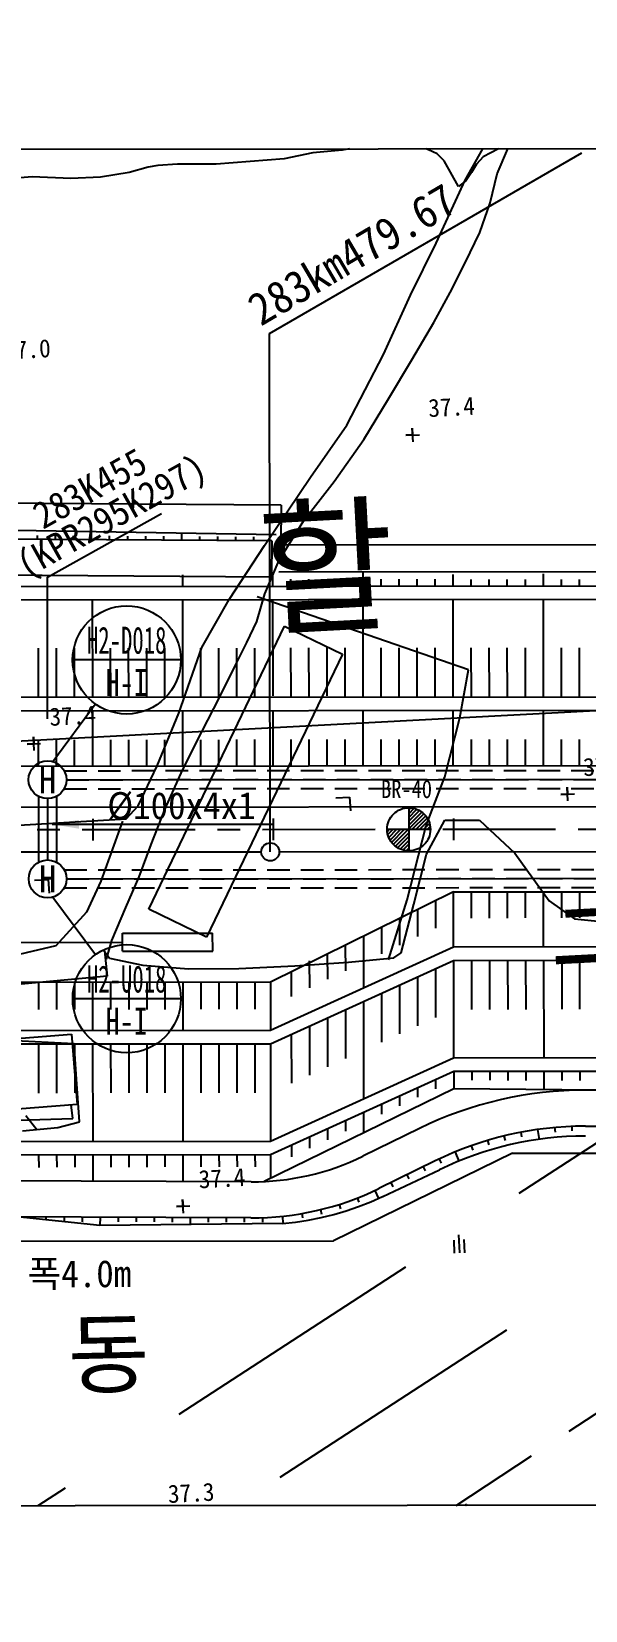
# Model space of a CAD drawing. Header units: millimetres. Extents: x 14054 to 14850, y 1103 to 1807.
# Drawn here: x 14389.5 to 14450.9, y 1396.4 to 1571.6 of the extents above; entities that cross this region are included whole.
import ezdxf
from ezdxf.enums import TextEntityAlignment as Align
from ezdxf.xclip import XClip

# ---------------------------------------------------------------- set-up
doc = ezdxf.new("R2010")
doc.units = ezdxf.units.MM
doc.header["$LTSCALE"] = 10
doc.header["$MEASUREMENT"] = 0
doc.header["$XCLIPFRAME"] = 2
for name, pattern in [('CENTER', [2, 1.25, -0.25, 0.25, -0.25]), ('DASHEDX2', [1.5, 1, -0.5]), ('HIDDEN', [0.375, 0.25, -0.125])]:
    doc.linetypes.add(name, pattern=pattern)
for name, color, linetype in [('TN-CABL', 4, 'Continuous'), ('TN-MANH', 4, 'Continuous'), ('TZ-BASE', 253, 'Continuous'), ('TZ-CABL', 4, 'Continuous')]:
    doc.layers.add(name, color=color, linetype=linetype)
doc.layers.add('TX-PAPR', color=2, linetype='Continuous', plot=False)
doc.styles.add('GR', font='GulimChe.ttf')
doc.styles.get("Standard").update_dxf_attribs({"font": 'GulimChe.ttf'})
doc.linetypes.add('ZIGZAG', pattern='A,0.0001,-0.2,[131,ltypeshp.shx,S=0.2,R=0,X=-0.2,Y=0],-0.4,[131,ltypeshp.shx,S=0.2,R=180,X=0.2,Y=0],-0.2', length=0.8001)
doc.dimstyles.get("Standard").update_dxf_attribs({"dimtxt": 0.18, "dimasz": 0.18, "dimexe": 0.18, "dimexo": 0.0625, "dimgap": 0.09, "dimtad": 0, "dimtih": 1, "dimtoh": 1, "dimdec": 4, "dimzin": 0, "dimdsep": 46, "dimtxsty": 'Standard', "dimcen": 0.09, "dimadec": 0, "dimazin": 0, "dimtfac": 1, "dimtdec": 4, "dimtofl": 0, "dimtmove": 0, "dimatfit": 3, "dimfxl": 0, "dimtolj": 1, "dimtzin": 0, "dimarcsym": 0})

# ---------------------------------------------------------------- blocks, each defined once
blk = doc.blocks.new('JD-FJFJJ5GH')
at = {"layer": 'TZ-BASE', "linetype": 'DASHEDX2'}
for p, q in [((87.53, -214.53), (619.88, 135.31)), ((106.47, -214.53), (638.81, 135.31)), ((301.41, -74.62), (295.56, -78.46)), ((301.41, -74.62), (306.35, -82.14))]:
    blk.add_line(p, q, dxfattribs=at)
at = {"layer": 'TZ-BASE'}
for p, q in [((301.25, 72.28, 37.85), (304.22, 77.45, 37.85)), ((304.82, 72.95, 38.67), (306.56, 77.11, 38.67)), ((287.62, 75.58, 37), (284.36, 75.28, 37)), ((290.8, 76.19, 37), (287.62, 75.58, 37)), ((297.2, 75.64, 37), (296.17, 75.99, 37)), ((298.16, 75.17, 37), (297.2, 75.64, 37)), ((305.18, 75.87, 37), (303.25, 74.85, 37)), ((266.1, 73.71, 37), (263.99, 73.1, 37)), ((267.16, 73.89, 37), (266.1, 73.71, 37)), ((269.36, 74.05, 37), (267.16, 73.89, 37)), ((273.65, 74.03, 37), (269.36, 74.05, 37)), ((281.18, 74.63, 37), (273.65, 74.03, 37)), ((284.36, 75.28, 37), (281.18, 74.63, 37)), ((298.93, 74.4, 37), (298.16, 75.17, 37)), ((300.52, 71.55, 37), (298.93, 74.4, 37)), ((302.52, 74.04, 37), (301.98, 73.11, 37)), ((303.25, 74.85, 37), (302.52, 74.04, 37)), ((253.24, 72.64, 37), (251.07, 72.45, 37)), ((257.54, 72.44, 37), (253.24, 72.64, 37)), ((260.81, 72.59, 37), (257.54, 72.44, 37)), ((263.99, 73.1, 37), (260.81, 72.59, 37)), ((298.03, 65.26, 37.85), (301.25, 72.28, 37.85)), ((301.37, 72.21, 37), (300.52, 71.55, 37)), ((301.98, 73.11, 37), (301.37, 72.21, 37)), ((304.04, 69.75, 38.67), (304.82, 72.95, 38.67)), ((302.88, 66.46, 38.67), (304.04, 69.75, 38.67)), ((295.21, 59.52, 37.85), (298.03, 65.26, 37.85)), ((301.25, 63.09, 38.67), (302.88, 66.46, 38.67)), ((299.59, 59.79, 38.67), (301.25, 63.09, 38.67)), ((297.78, 56.49, 38.67), (299.59, 59.79, 38.67)), ((292.21, 52.92, 37.85), (295.21, 59.52, 37.85)), ((295.36, 52.35, 38.67), (297.78, 56.49, 38.67)), ((288.15, 45.09, 37.85), (292.21, 52.92, 37.85)), ((292.77, 48.02, 38.67), (295.36, 52.35, 38.67)), ((290.01, 43.51, 38.67), (292.77, 48.02, 38.67)), ((284.12, 39.31, 37.85), (288.15, 45.09, 37.85)), ((294.69, 43.96, 37.37), (296.19, 44.03, 37.37)), ((295.44, 44, 37.37), (294.69, 43.96, 37.37)), ((295.48, 43.25, 37.37), (295.4, 44.74, 37.37)), ((295.4, 44.74, 37.37), (295.44, 44, 37.37)), ((286.72, 38.85, 38.67), (290.01, 43.51, 38.67)), ((279, 31.73, 37.85), (284.12, 39.31, 37.85)), ((283.38, 34.5, 38.67), (286.72, 38.85, 38.67)), ((699.42, 33.79), (0, -3.35)), ((279.83, 32.24), (52.17, 33.78)), ((280.29, 32.93), (239.83, 33.61)), ((280.65, 30.1, 38.67), (283.38, 34.5, 38.67)), ((253.83, 32.41), (253.83, 32.86)), ((255.83, 32.4), (255.83, 32.85)), ((257.83, 32.38), (257.83, 32.83)), ((259.83, 32.37), (259.83, 33.27)), ((261.83, 32.36), (261.83, 32.81)), ((263.83, 32.34), (263.83, 32.79)), ((265.83, 32.33), (265.83, 32.78)), ((267.83, 32.32), (267.83, 32.77)), ((269.83, 32.3), (269.83, 33.1)), ((271.83, 32.29), (271.83, 32.74)), ((273.83, 32.28), (273.83, 32.73)), ((275.1, 25.74, 37.85), (279, 31.73, 37.85)), ((275.83, 32.26), (275.83, 32.71)), ((277.83, 32.25), (277.83, 32.7)), ((279.83, 32.24), (279.8, 28.24)), ((279.05, 26.37, 38.67), (280.65, 30.1, 38.67)), ((279.8, 28.24), (233.99, 28.55)), ((269.94, 27.23), (269.94, 28.5)), ((279.94, 27.24), (279.94, 28.51)), ((280.6, 28.81), (333.26, 28.85)), ((289.94, 27.24), (289.94, 28.81)), ((299.94, 27.25), (299.94, 28.52)), ((309.94, 27.26), (309.94, 28.58)), ((232.36, 27.19), (412.8, 27.36)), ((278.16, 23.31, 38.67), (279.05, 26.37, 38.67)), ((281.94, 27.24), (281.94, 28.01)), ((283.94, 27.24), (283.94, 28.01)), ((285.94, 27.37), (285.94, 28)), ((287.94, 27.24), (287.94, 28)), ((291.94, 27.25), (291.94, 28)), ((293.94, 27.25), (293.94, 27.99)), ((295.94, 27.25), (295.94, 27.99)), ((297.94, 27.25), (297.94, 27.99)), ((301.94, 27.26), (301.94, 27.98)), ((303.94, 27.26), (303.94, 27.98)), ((305.94, 27.26), (305.94, 27.98)), ((307.94, 27.26), (307.94, 27.97)), ((311.94, 27.26), (311.94, 27.97)), ((313.94, 27.27), (313.94, 27.97)), ((231.49, 25.69), (412.8, 25.86)), ((259.95, 14.92), (259.94, 25.72)), ((269.95, 14.93), (269.94, 25.73)), ((272.07, 20.42, 37.85), (275.1, 25.74, 37.85)), ((301.62, 17.95, 38), (278.19, 26.03, 38)), ((279.95, 15.07), (279.94, 25.74)), ((289.95, 14.94), (289.94, 25.74)), ((299.95, 14.95), (299.94, 25.75)), ((309.95, 14.96), (309.94, 25.76)), ((266.16, -8.61, 40.7), (281.24, 22.79, 40.7)), ((277.04, 20.98, 38.67), (278.16, 23.31, 38.67)), ((281.24, 22.79, 40.7), (287.66, 19.7, 40.7)), ((253.95, 14.91), (253.94, 20.36)), ((255.95, 14.91), (255.94, 20.36)), ((257.95, 14.92), (257.94, 20.36)), ((261.95, 14.92), (261.94, 20.37)), ((263.95, 14.92), (263.94, 20.37)), ((265.95, 14.92), (265.94, 20.37)), ((267.95, 14.92), (267.94, 20.37)), ((269.51, 13.16, 37.85), (272.07, 20.42, 37.85)), ((271.95, 14.93), (271.94, 20.37)), ((287.66, 19.7, 40.7), (272.59, -11.7, 40.7)), ((273.95, 14.93), (273.94, 20.37)), ((275.78, 18.46, 38.67), (277.04, 20.98, 38.67)), ((275.95, 14.93), (275.94, 20.37)), ((277.95, 14.93), (277.94, 20.37)), ((281.95, 14.94), (281.94, 20.38)), ((283.95, 14.94), (283.94, 20.38)), ((285.95, 15.07), (285.94, 20.38)), ((287.95, 14.94), (287.94, 20.38)), ((291.95, 14.95), (291.94, 20.38)), ((293.95, 14.95), (293.94, 20.38)), ((295.95, 14.95), (295.94, 20.38)), ((297.95, 14.95), (297.94, 20.38)), ((301.95, 14.96), (301.94, 20.39)), ((303.95, 14.96), (303.94, 20.39)), ((305.95, 14.96), (305.94, 20.39)), ((307.95, 14.96), (307.94, 20.39)), ((311.95, 14.96), (311.94, 20.39)), ((313.95, 14.97), (313.94, 20.39)), ((274, 14.87, 38.67), (275.78, 18.46, 38.67)), ((300.67, 12.63, 38), (301.62, 17.95, 38)), ((199.94, 14.86), (387.45, 15.03)), ((272.08, 11.16, 38.67), (274, 14.87, 38.67)), ((199.94, 13.36), (385.14, 13.53)), ((259.95, 7.29), (259.95, 13.42)), ((267.09, 7.31, 37.85), (269.51, 13.16, 37.85)), ((269.95, 7.3), (269.95, 13.43)), ((279.95, 7.31), (279.95, 13.44)), ((289.95, 7.31), (289.95, 13.44)), ((299.02, 6.08, 38), (300.67, 12.63, 38)), ((299.95, 7.32), (299.95, 13.45)), ((309.95, 7.33), (309.95, 13.46)), ((269.91, 6.83, 38.67), (272.08, 11.16, 38.67)), ((252.67, 9.71, 37.37), (254.16, 9.79, 37.37)), ((253.41, 9.75, 37.37), (252.67, 9.71, 37.37)), ((253.45, 9, 37.37), (253.37, 10.5, 37.37)), ((253.37, 10.5, 37.37), (253.41, 9.75, 37.37)), ((253.95, 7.28), (253.95, 10.19)), ((255.95, 7.28), (255.95, 10.19)), ((257.95, 7.29), (257.95, 10.19)), ((261.95, 7.29), (261.95, 10.19)), ((263.95, 7.29), (263.95, 10.2)), ((265.95, 7.29), (265.95, 10.2)), ((267.95, 7.29), (267.95, 10.2)), ((271.95, 7.3), (271.95, 10.2)), ((273.95, 7.3), (273.95, 10.2)), ((275.95, 7.3), (275.95, 10.21)), ((277.95, 7.3), (277.95, 10.21)), ((281.95, 7.31), (281.95, 10.21)), ((283.95, 7.31), (283.95, 10.21)), ((285.95, 7.31), (285.95, 10.22)), ((287.95, 7.31), (287.95, 10.22)), ((291.95, 7.32), (291.95, 10.22)), ((293.95, 7.32), (293.95, 10.22)), ((295.95, 7.32), (295.95, 10.22)), ((297.95, 7.32), (297.95, 10.23)), ((301.95, 7.33), (301.95, 10.23)), ((303.95, 7.33), (303.95, 10.23)), ((305.95, 7.33), (305.95, 10.23)), ((307.95, 7.33), (307.95, 10.24)), ((311.95, 7.33), (311.95, 10.24)), ((313.95, 7.34), (313.95, 10.24)), ((199.95, 7.23), (412.82, 7.43)), ((265.01, 2.88, 37.85), (267.09, 7.31, 37.85)), ((268, 2.52, 38.67), (269.91, 6.83, 38.67)), ((296.93, 0.68, 38), (299.02, 6.08, 38)), ((286.91, 3.74, 37.96), (288.45, 3.82, 37.96)), ((288.45, 3.82, 37.96), (288.53, 2.3, 37.96)), ((311.88, 4.13, 37.43), (313.38, 4.21, 37.43)), ((312.63, 4.17, 37.43), (311.88, 4.13, 37.43)), ((312.67, 3.42, 37.43), (312.59, 4.92, 37.43)), ((312.59, 4.92, 37.43), (312.63, 4.17, 37.43)), ((0, 2.5), (339.56, 2.8)), ((263.65, 1.43, 37.85), (265.01, 2.88, 37.85)), ((266.45, -1.42, 38.67), (268, 2.52, 38.67)), ((295.01, 2.66), (295.01, -2.14)), ((295.01, 2.42), (295.24, 2.65)), ((295.01, 1.99), (295.6, 2.59)), ((295.01, 1.57), (295.92, 2.48)), ((295.01, 1.15), (296.2, 2.34)), ((295.01, 0.72), (296.46, 2.17)), ((295.01, 0.3), (296.68, 1.98)), ((295.39, 0.26), (296.89, 1.75)), ((248.31, 0.53, 37.85), (263.65, 1.43, 37.85)), ((260, -0.97), (260, 1.43)), ((263.27, 1.18, 37.62), (260.84, -5.49, 37.62)), ((280, -0.95), (280, 1.45)), ((292.61, 0.26), (297.41, 0.26)), ((292.62, 0.03), (292.85, 0.26)), ((292.68, -0.33), (293.27, 0.26)), ((292.79, -0.65), (293.7, 0.26)), ((292.93, -0.94), (294.12, 0.26)), ((293.1, -1.19), (294.55, 0.26)), ((293.29, -1.42), (294.97, 0.26)), ((294.83, -7.58, 38), (296.93, 0.68, 38)), ((295.82, 0.26), (297.06, 1.5)), ((296.24, 0.26), (297.21, 1.22)), ((296.67, 0.26), (297.32, 0.91)), ((296.98, -2.5, 38.25), (299, 1.29, 38.25)), ((297.09, 0.26), (297.39, 0.56)), ((299, 1.29, 38.25), (302.86, 1.27, 38.25)), ((300, -0.94), (300, 1.46)), ((302.86, 1.27, 38.25), (306.76, -2.39, 38.25)), ((265.1, -5.01, 38.67), (266.45, -1.42, 38.67)), ((293.52, -1.62), (295.01, -0.13)), ((293.77, -1.8), (295.01, -0.55)), ((294.05, -1.94), (295.01, -0.98)), ((294.36, -2.05), (295.01, -1.4)), ((278.64, -2.26), (246.86, -2.28)), ((280.64, -2.25), (399.95, -2.15)), ((294.71, -2.12), (295.01, -1.82)), ((295.58, -8.06, 38.25), (296.98, -2.5, 38.25)), ((306.76, -2.39, 38.25), (310.6, -7.66, 38.25)), ((263.62, -8.4, 38.67), (265.1, -5.01, 38.67)), ((253.49, -5.39, 37.69), (255.03, -5.31, 37.69)), ((255.03, -5.31, 37.69), (255.11, -6.82, 37.69)), ((260.84, -5.49, 37.62), (259.26, -8.92, 37.62)), ((299.97, -6.68), (279.66, -16.69)), ((299.97, -6.68), (412.84, -6.57)), ((299.97, -12.81), (299.97, -6.68)), ((301.97, -9.58), (301.97, -6.67)), ((303.97, -9.58), (303.97, -6.67)), ((305.97, -9.58), (305.97, -6.67)), ((307.97, -9.57), (307.97, -6.67)), ((309.97, -12.8), (309.97, -6.67)), ((311.97, -9.57), (311.97, -6.67)), ((313.97, -9.57), (313.97, -6.66)), ((262.09, -12.08, 38.67), (263.62, -8.4, 38.67)), ((272.59, -11.7, 40.7), (266.16, -8.61, 40.7)), ((292.76, -14.23, 38), (294.83, -7.58, 38)), ((294.17, -13.45, 38.25), (295.58, -8.06, 38.25)), ((295.97, -8.65), (295.97, -11.64)), ((297.97, -7.66), (297.97, -10.69)), ((310.6, -7.66, 38.25), (313.38, -9.68, 38.25)), ((259.26, -8.92, 37.62), (255.88, -12.66, 37.62)), ((293.97, -9.63), (293.97, -12.59)), ((313.38, -9.68, 38.25), (319.39, -10.26, 38.25)), ((261.48, -14.16, 38.67), (262.09, -12.08, 38.67)), ((263.25, -11.27), (273.25, -11.26)), ((263.26, -13.27), (263.25, -11.27)), ((273.26, -13.26), (273.25, -11.26)), ((289.97, -11.61), (289.98, -17.36)), ((291.97, -10.62), (291.97, -13.54)), ((189.26, -12.33), (263.26, -12.27)), ((255.88, -12.66, 37.62), (249.23, -14.23, 37.62)), ((261.17, -13.19, 38.25), (261.8, -14.03, 38.25)), ((261.27, -13.21, 38.25), (261.54, -16.02, 38.25)), ((263.26, -13.27), (273.26, -13.26)), ((299.97, -12.81), (279.66, -22.06)), ((285.97, -13.58), (285.98, -16.38)), ((287.97, -12.59), (287.98, -15.43)), ((288.31, -14.47, 38.25), (293.35, -14.01, 38.25)), ((293.35, -14.01, 38.25), (294.17, -13.45, 38.25)), ((330.51, -12.78), (299.97, -12.81)), ((261.8, -14.03, 38.25), (265.53, -14.81, 38.25)), ((265.53, -14.81, 38.25), (270.56, -15.21, 38.25)), ((270.56, -15.21, 38.25), (276.17, -15.17, 38.25)), ((276.17, -15.17, 38.25), (282.37, -14.88, 38.25)), ((299.97, -14.31), (279.66, -23.56)), ((281.98, -15.55), (281.98, -18.28)), ((282.37, -14.88, 38.25), (288.31, -14.47, 38.25)), ((283.97, -14.32), (283.98, -17.33)), ((297.98, -15.22), (297.98, -20.62)), ((330.51, -14.28), (299.97, -14.31)), ((299.97, -14.31), (299.98, -25.11)), ((301.97, -14.3), (301.98, -19.71)), ((303.97, -14.3), (303.98, -19.71)), ((305.97, -14.3), (305.98, -19.71)), ((307.97, -14.3), (307.98, -19.71)), ((309.97, -14.3), (309.98, -25.1)), ((311.97, -14.3), (311.98, -19.7)), ((313.98, -19.7), (313.97, -14.42)), ((279.66, -16.69), (80.55, -16.87)), ((261.54, -16.02, 38.25), (248.01, -17.29, 38.25)), ((253.98, -19.72), (253.98, -16.72)), ((255.98, -19.72), (255.98, -16.72)), ((257.98, -19.71), (257.98, -16.71)), ((259.98, -22.11), (259.98, -16.71)), ((261.98, -19.71), (261.98, -16.71)), ((263.98, -19.71), (263.98, -16.71)), ((265.98, -19.71), (265.98, -16.71)), ((267.98, -19.71), (267.98, -16.71)), ((269.98, -22.1), (269.98, -16.7)), ((271.98, -19.7), (271.98, -16.7)), ((273.98, -19.7), (273.98, -16.7)), ((275.98, -19.7), (275.98, -16.7)), ((277.98, -19.7), (277.98, -16.7)), ((279.66, -16.69), (279.66, -22.06)), ((293.98, -17.04), (293.98, -22.44)), ((295.98, -16.13), (295.98, -21.53)), ((289.98, -18.86), (289.99, -29.66)), ((291.98, -17.95), (291.98, -23.35)), ((285.98, -20.69), (285.99, -26.09)), ((287.98, -19.77), (287.98, -25.17)), ((279.66, -22.06), (80.71, -22.24)), ((257.89, -23.53, 36.98), (237.3, -22.5, 36.98)), ((245.55, -23.43, 41.76), (257.6, -22.48, 41.76)), ((257.6, -22.48, 41.76), (258.21, -30.26, 41.76)), ((281.98, -22.51), (281.99, -27.91)), ((283.98, -21.6), (283.99, -27)), ((279.66, -23.56), (80.76, -23.74)), ((253.99, -28.99), (253.98, -23.59)), ((255.99, -28.99), (255.98, -23.59)), ((258.16, -27.44, 36.98), (257.89, -23.53, 36.98)), ((257.99, -28.98), (257.98, -23.58)), ((259.99, -34.38), (259.98, -23.58)), ((261.99, -28.98), (261.98, -23.58)), ((263.99, -28.98), (263.98, -23.58)), ((265.99, -28.98), (265.98, -23.58)), ((267.99, -28.98), (267.98, -23.58)), ((269.99, -34.37), (269.98, -23.57)), ((271.99, -28.97), (271.98, -23.57)), ((273.99, -28.97), (273.98, -23.57)), ((275.99, -28.97), (275.98, -23.57)), ((277.99, -28.97), (277.98, -23.57)), ((279.66, -23.56), (279.67, -34.36)), ((299.98, -25.11), (279.67, -34.36)), ((412.84, -25), (299.98, -25.11)), ((258.49, -32.17, 36.98), (258.16, -27.44, 36.98)), ((299.99, -26.61), (279.67, -35.86)), ((297.99, -27.52), (297.99, -28.51)), ((412.84, -26.5), (299.99, -26.61)), ((299.99, -26.61), (299.99, -28.52)), ((301.99, -26.6), (301.99, -27.57)), ((303.99, -26.6), (303.99, -27.58)), ((305.99, -26.6), (305.99, -27.59)), ((307.99, -26.6), (307.99, -27.6)), ((309.99, -26.6), (309.99, -28.61)), ((311.99, -26.6), (311.99, -27.61)), ((313.99, -26.59), (313.99, -27.61)), ((299.99, -28.52), (278.96, -38.81)), ((293.99, -29.34), (293.99, -30.4)), ((295.99, -28.43), (295.99, -29.45)), ((315.99, -28.66), (299.99, -28.52)), ((331.58, -28.65), (314.59, -28.66)), ((258.21, -30.26, 41.76), (246.17, -31.21, 41.76)), ((252.54, -31.48, 40.4), (253.76, -33.04, 40.4)), ((257.75, -31.83, 41.42), (257.57, -30.31, 41.42)), ((289.99, -31.16), (289.99, -33.41)), ((291.99, -30.25), (291.99, -31.34)), ((244.95, -32.22, 41.42), (257.75, -31.83, 41.42)), ((252.16, -33.18, 36.98), (256.1, -32.8, 36.98)), ((256.1, -32.8, 36.98), (258.49, -32.17, 36.98)), ((285.99, -32.99), (285.99, -34.17)), ((287.99, -32.07), (287.99, -33.23)), ((296.19, -32.93), (289.92, -35.99)), ((309.3, -33.04), (309.46, -34.13)), ((311.19, -32.82), (311.24, -33.32)), ((313.09, -32.69), (313.11, -33.19)), ((314.6, -32.66), (331.58, -32.65)), ((279.67, -34.36), (230.78, -34.41)), ((281.99, -34.81), (281.99, -36.06)), ((283.99, -33.9), (283.99, -35.12)), ((301.93, -34.85), (302.1, -35.32)), ((303.74, -34.26), (303.88, -34.74)), ((305.57, -33.76), (305.69, -34.24)), ((307.43, -33.35), (307.52, -33.84)), ((279.67, -35.86), (231.65, -35.91)), ((254, -37.24), (253.99, -35.89)), ((256, -37.23), (255.99, -35.89)), ((258, -37.23), (257.99, -35.88)), ((260, -38.77), (259.99, -35.88)), ((262, -37.21), (261.99, -35.88)), ((264, -37.21), (263.99, -35.88)), ((266, -37.2), (265.99, -35.88)), ((268, -37.19), (267.99, -35.88)), ((270, -38.81), (269.99, -35.87)), ((272, -37.18), (271.99, -35.87)), ((274, -37.18), (273.99, -35.87)), ((276, -37.17), (275.99, -35.87)), ((278, -37.16), (277.99, -35.87)), ((279.67, -35.86), (279.68, -38.45)), ((297.94, -36.52), (291.68, -39.59)), ((298.38, -36.31), (298.6, -36.76)), ((300.14, -35.54), (300.56, -36.55)), ((292.12, -40.47), (298.43, -37.51)), ((294.81, -38.05), (295.03, -38.5)), ((296.61, -37.18), (296.83, -37.63)), ((277.52, -38.84), (233.95, -38.66)), ((291.23, -39.8), (291.64, -40.69)), ((293.02, -38.93), (293.24, -39.38)), ((269.23, -41.59, 37.43), (270.72, -41.51, 37.43)), ((269.97, -41.55, 37.43), (269.23, -41.59, 37.43)), ((270.01, -42.3, 37.43), (269.93, -40.8, 37.43)), ((269.93, -40.8, 37.43), (269.97, -41.55, 37.43)), ((285.23, -41.92), (285.34, -42.41)), ((287.28, -41.35), (287.43, -41.82)), ((289.29, -40.63), (289.47, -41.1)), ((277.5, -42.84), (229.04, -42.64)), ((260.76, -43.67), (251.57, -42.74)), ((254.77, -42.75), (254.77, -43.06)), ((256.77, -42.75), (256.77, -43.27)), ((258.77, -42.76), (258.77, -43.26)), ((260.77, -42.77), (260.76, -43.67)), ((281, -43.48), (260.76, -43.67)), ((262.77, -42.78), (262.77, -43.28)), ((264.77, -42.79), (264.77, -43.29)), ((266.77, -42.79), (266.77, -43.29)), ((268.77, -42.8), (268.77, -43.3)), ((270.77, -42.81), (270.76, -43.58)), ((272.77, -42.82), (272.77, -43.32)), ((274.77, -42.83), (274.77, -43.33)), ((276.77, -42.83), (276.77, -43.33)), ((278.77, -42.82), (278.77, -43.32)), ((280.98, -42.66), (281.06, -43.46)), ((283.14, -42.36), (283.22, -42.85)), ((299.99, -45.3, 37.51), (300.06, -46.75, 37.51)), ((300.54, -44.71, 37.51), (300.65, -46.72, 37.51)), ((301.21, -46.71, 37.51), (301.14, -45.24, 37.51))]:
    blk.add_line(p, q, dxfattribs=at)
at = {"layer": 'TZ-BASE', "linetype": 'Continuous'}
for p, q in [((279.58, 55.25), (314.21, 75.28)), ((279.64, -2.25), (279.58, 55.25))]:
    blk.add_line(p, q, dxfattribs=at)
at = {"layer": 'TZ-BASE', "ltscale": 10}
for p, q in [((280.85, 36.23), (37.38, 37.88)), ((280.85, 36.23), (280.82, 31.81)), ((280.82, 31.81), (329.93, 31.85)), ((306.52, -35.67), (286.66, -45.38)), ((306.52, -35.67), (449.95, -35.54)), ((200.76, -45.46), (286.66, -45.38))]:
    blk.add_line(p, q, dxfattribs=at)
at = {"layer": 'TZ-BASE', "linetype": 'DASHEDX2', "ltscale": 3}
for p, q in [((332.39, -23.78), (38.73, -214.53)), ((343.6, -30.79), (60.73, -214.53))]:
    blk.add_line(p, q, dxfattribs=at)
at = {"layer": 'TZ-BASE', "linetype": 'CENTER'}
blk.add_lwpolyline([(0, 0), (198.8, 0.18), (398.8, 0.35), (598.8, 0.53), (700, 0.62)], dxfattribs=at)
at = {"layer": 'TZ-BASE'}
for centre, radius in [((295.01, 0.26), 2.4), ((279.64, -2.25), 1)]:
    blk.add_circle(centre, radius, dxfattribs=at)
for centre, radius, start, end in [((314.63, -70.66), 42, 90.0518, 116.0507), ((314.63, -70.66), 38, 90.0518, 116.0507), ((314.63, -70.66), 36.9, 90.0518, 116.0507), ((277.63, -10.84), 28, 269.7706, 296.0507), ((277.63, -10.84), 32, 269.7706, 296.0507), ((278.05, -10.51), 33.1, 275.0999, 295.1412)]:
    blk.add_arc(centre, radius, start, end, dxfattribs=at)
at = {"layer": 'TZ-BASE', "linetype": 'Continuous'}
blk.add_text('283km479.67', height=3.6, rotation=30.4487, dxfattribs=at).set_placement((278.59, 56))
at = {"layer": 'TZ-BASE'}
for s, height, rotation, p in [('37.0', 2, 3.0398, (250.18, 52.37, 36.8)), ('37.4', 2, 3.0398, (297.22, 45.98, 36.8)), ('대    구    직    할    시', 12, 3.0411, (140.67, 15.67)), ('37.4', 2, 3.0398, (255.2, 11.73, 36.8)), ('37.4', 2, 3.0398, (314.41, 6.15, 36.8)), ('수         성          구', 9.6, 3.0411, (169.13, -26.35)), ('37.4', 2, 3.0398, (271.76, -39.57, 36.8)), ('매    호    동', 7.2, 1.3553, (202, -62.92)), ('37.3', 2, 3.0398, (268.34, -74.47, 36.8))]:
    blk.add_text(s, height=height, rotation=rotation, dxfattribs=at).set_placement(p)
at = {"layer": 'TZ-BASE', "width": 0.875}
blk.add_text('BR-40', height=2, rotation=0.0518, dxfattribs=at).set_placement((294.76, 3.73), align=Align.CENTER)
at = {"layer": 'TZ-BASE'}
blk.add_text('길내기 폭4.0m', height=3, rotation=0.0518, dxfattribs=at).set_placement((251.85, -49), align=Align.MIDDLE)
blk = doc.blocks.new('JD-FJJFYJ8DFH')
at = {"layer": 'TZ-BASE'}
for p, q in [((269.65, 94.08), (257.65, 94.08)), ((255.45, 82.81), (260.17, 89.18)), ((255.46, 67.77), (260.18, 61.4)), ((269.66, 56.5), (257.66, 56.5))]:
    blk.add_line(p, q, dxfattribs=at)
at = {"layer": 'TZ-BASE', "flags": 128}
blk.add_lwpolyline([(254.87, 87.54), (254.87, 103.24), (267.53, 110.33)], dxfattribs=at)
at = {"layer": 'TZ-BASE'}
for centre in [(263.65, 94.08), (263.66, 56.5)]:
    blk.add_circle(centre, 6, dxfattribs=at)
at = {"layer": 'TZ-BASE', "style": 'GR'}
for s, p in [('283K455', (254.36, 108.5)), ('(KPR295K297)', (252.53, 103.08))]:
    blk.add_text(s, height=3, rotation=29.2387, dxfattribs=at).set_placement(p)
for s, width, p in [('H2-D018', 0.65, (263.65, 96.24)), ('H-I', 0.8, (263.65, 91.58)), ('H2-U018', 0.65, (263.65, 58.66)), ('H-I', 0.8, (263.65, 54))]:
    blk.add_text(s, height=3, rotation=360, dxfattribs=dict(at, width=width)).set_placement(p, align=Align.MIDDLE)
at = {"layer": 'TZ-BASE'}
blk.add_text('Ø100x4x1', height=3, rotation=0.0518, dxfattribs=at).set_placement((269.72, 77.92), align=Align.MIDDLE)
blk.add_leader([(255.37, 75.85), (280.02, 75.85)], dimstyle='Standard', override={"dimtxt": 3, "dimasz": 3, "dimexe": 2, "dimexo": 3, "dimgap": 1, "dimtad": 0, "dimtih": 0, "dimcen": 1, "dimaunit": 1, "dimadec": 8, "dimtix": 1, "dimtofl": 1, "dimtmove": 2, "dimtvp": 2}, dxfattribs=at)

msp = doc.modelspace()

# ---------------------------------------------------------------- linework, layer by layer
at = {"layer": 'TN-CABL', "linetype": 'ZIGZAG', "ltscale": 0.5}
for points in [[(14393.37, 1488.58), (14545.17, 1488.68)], [(14393.38, 1477.58), (14545.18, 1477.68)]]:
    msp.add_lwpolyline(points, dxfattribs=at)
at = {"layer": 'TN-MANH'}
for centre in [(14391.27, 1488.58), (14391.28, 1477.58)]:
    msp.add_circle(centre, 2.1, dxfattribs=at)
at = {"layer": 'TX-PAPR'}
msp.add_lwpolyline([(14136.27, 1558.37), (14836.27, 1558.83), (14836.4, 1408.48), (14136.4, 1407.79)], close=True, dxfattribs=at)
at = {"layer": 'TZ-CABL', "linetype": 'HIDDEN'}
for points in [[(14393.12, 1489.58), (14545.42, 1489.68)], [(14393.37, 1488.58), (14545.17, 1488.68)], [(14393.12, 1487.58), (14545.42, 1487.68)], [(14393.13, 1478.58), (14545.43, 1478.68)], [(14393.13, 1476.58), (14545.43, 1476.68)], [(14393.38, 1477.58), (14545.18, 1477.68)]]:
    msp.add_lwpolyline(points, dxfattribs=at)
at = {"layer": 'TZ-CABL'}
for points in [[(14390.27, 1486.73), (14390.28, 1479.42)], [(14392.27, 1486.73), (14392.28, 1479.43)]]:
    msp.add_lwpolyline(points, dxfattribs=at)
at = {"layer": 'TZ-CABL', "linetype": 'ZIGZAG', "ltscale": 0.5}
msp.add_lwpolyline([(14391.27, 1486.48), (14391.28, 1479.68)], dxfattribs=at)

# ---------------------------------------------------------------- block references
at = {"layer": 'TZ-BASE'}
ref = msp.add_blockref('JD-FJFJJ5GH', (14136.33, 1482.82), dxfattribs=at)
XClip(ref).set_block_clipping_path([(-0.066596506, 75.552333856), (699.9332760443, 76.0054342471), (700.0658011148, -74.3414656525), (0.0661392381, -75.0335730194)])
msp.add_blockref('JD-FJJFYJ8DFH', (14136.4, 1407.79), dxfattribs=at)

# ---------------------------------------------------------------- texts
at = {"layer": 'TN-MANH', "linetype": 'ByBlock'}
for p in [(14391.27, 1488.58), (14391.28, 1477.58)]:
    msp.add_text('H', height=3, rotation=360, dxfattribs=at).set_placement(p, align=Align.MIDDLE)

doc.saveas('drawing.dxf')
